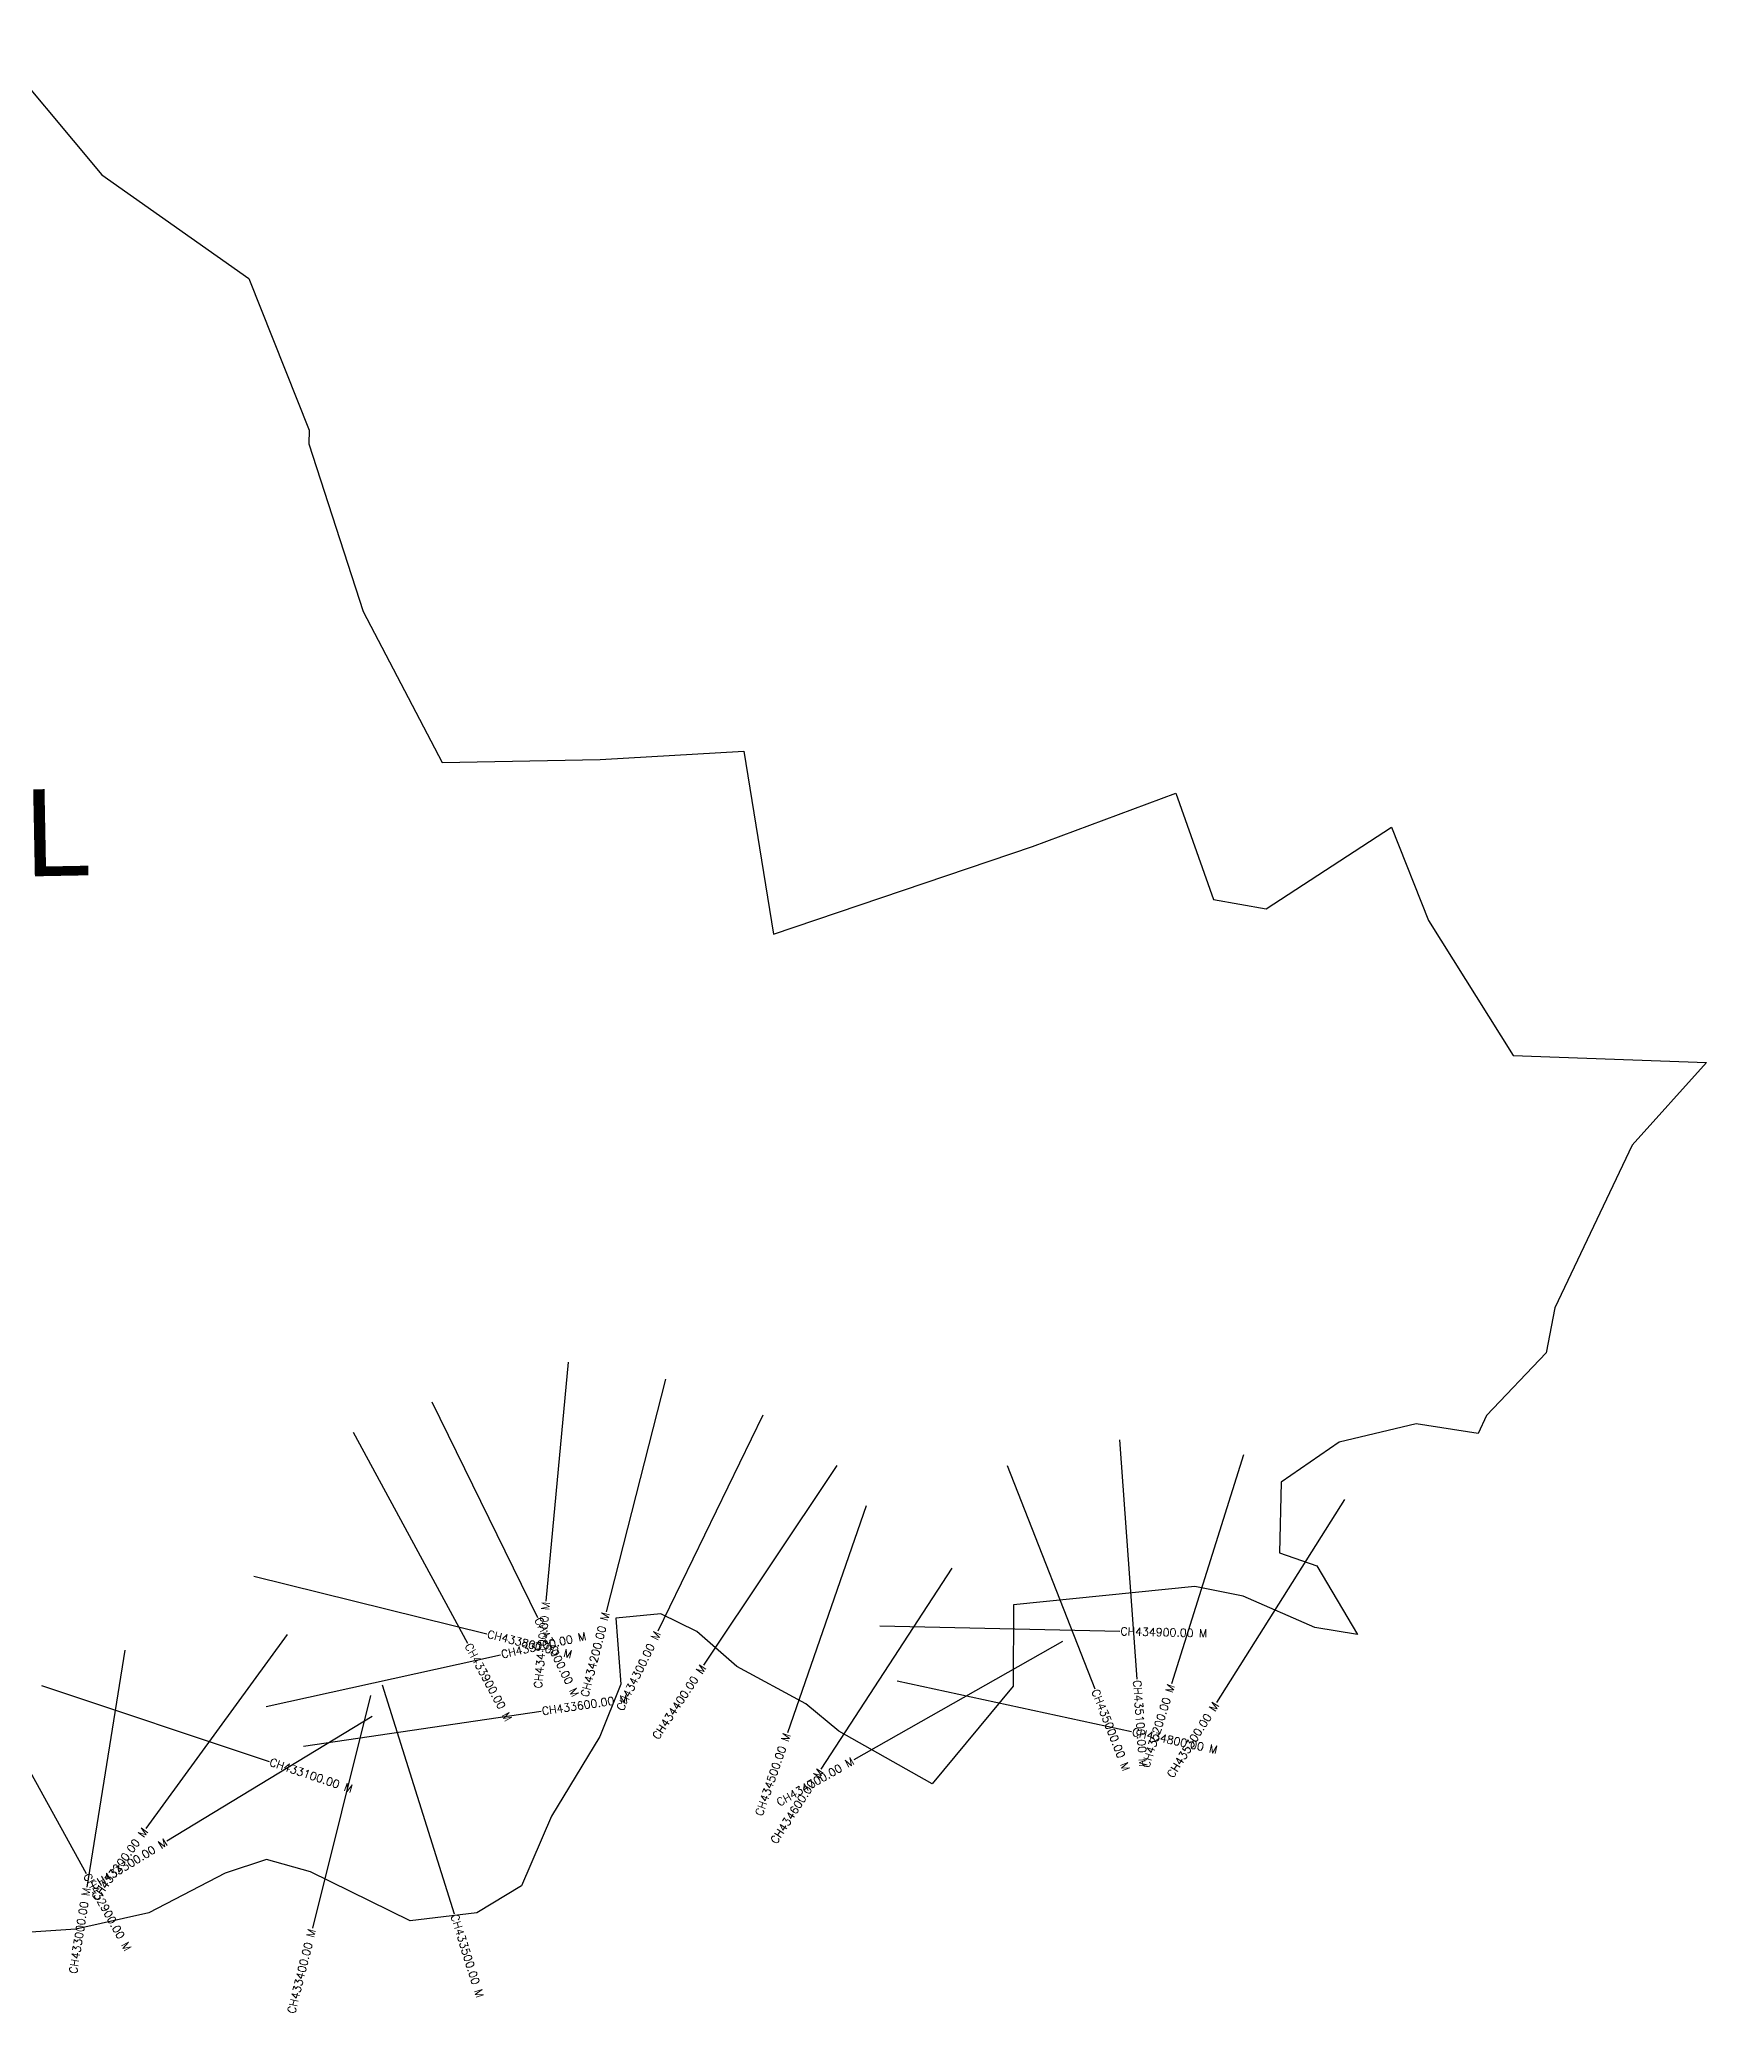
# Model space of a CAD drawing. Header units: metres. Extents: x 305136 to 309379, y 1922813 to 1926294.
# Drawn here: x 307296 to 309379, y 1922814 to 1925281 of the extents above; entities that cross this region are included whole.
import ezdxf
from ezdxf.enums import TextEntityAlignment as Align

# ---------------------------------------------------------------- set-up
doc = ezdxf.new("R2010")
doc.units = ezdxf.units.M
for name, color, linetype in [('CS', 134, 'Continuous'), ('CSMark', 6, 'Continuous'), ('village', 3, 'Continuous'), ('VILLAGE NAME', 250, 'Continuous')]:
    doc.layers.add(name, color=color, linetype=linetype)
doc.styles.get("Standard").update_dxf_attribs({"font": 'simplex.shx'})

msp = doc.modelspace()

# ---------------------------------------------------------------- linework, layer by layer
at = {"layer": 'CS'}
for p, q in [((307956.8, 1923627.4), (307928.8, 1923328.7)), ((308078.2, 1923605.9), (308004, 1923315.3)), ((307786.1, 1923577.8), (307918.2, 1923308.4)), ((308200.1, 1923560.9), (308068.9, 1923291.1)), ((307688.1, 1923540), (307830.7, 1923276)), ((308645.9, 1923530.2), (308667.6, 1923231)), ((308800.7, 1923511.6), (308710.7, 1923225.4)), ((308292.3, 1923498.3), (308125.9, 1923248.7)), ((308505.2, 1923498.2), (308614.8, 1923218.9)), ((308926.9, 1923455.8), (308766.9, 1923202)), ((308329.2, 1923447.6), (308230.7, 1923164.2)), ((307563.7, 1923359.9), (307854.9, 1923288)), ((308436.3, 1923370), (308272.6, 1923118.6)), ((307605.6, 1923286.8), (307428.8, 1923044.4)), ((308346.1, 1923297.8), (308646, 1923291)), ((307402.5, 1923267.4), (307355, 1922971.2)), ((307579, 1923197), (307872, 1923261.7)), ((308574.3, 1923278.4), (308313.5, 1923130.2)), ((307209.3, 1923251.1), (307354.1, 1922988.4)), ((307298.4, 1923223.2), (307583, 1923128.3)), ((307709.6, 1923210.7), (307636.9, 1922919.7)), ((307724.2, 1923224.1), (307814, 1922937.9)), ((308367.7, 1923229.2), (308660.9, 1923165.7)), ((307711.5, 1923184.5), (307455.1, 1923028.8)), ((307626, 1923147.3), (307922.8, 1923191))]:
    msp.add_line(p, q, dxfattribs=at)
at = {"layer": 'village', "color": 3, "true_color": 0x00ff00}
msp.add_polyline3d([(307232.3, 1925280.6, 0), (307373.6, 1925111.2, 0), (307557.6, 1924981.7, 0), (307632.8, 1924792.1, 0), (307632.6, 1924775.3, 0), (307700.3, 1924565.8, 0), (307799.3, 1924376.9, 0), (307996.7, 1924380.5, 0), (308176.1, 1924390.9, 0), (308213.4, 1924162.3, 0), (308536.9, 1924271.8, 0), (308716, 1924338.4, 0), (308763.2, 1924205.6, 0), (308829, 1924193.8, 0), (308985.9, 1924296.1, 0), (309032.1, 1924179.5, 0), (309137.7, 1924010.5, 0), (309379.4, 1924001.9, 0), (309286.6, 1923898.4, 0), (309189.9, 1923695.4, 0), (309178.8, 1923639.1, 0), (309104.5, 1923560.6, 0), (309094.2, 1923538.3, 0), (309016.4, 1923550.3, 0), (308920.1, 1923527.3, 0), (308847.9, 1923477.5, 0), (308845.9, 1923389, 0), (308892.4, 1923372.6, 0), (308943.3, 1923287.1, 0), (308889.8, 1923295.9, 0), (308800.2, 1923334.9, 0), (308739.8, 1923346.9, 0), (308513.3, 1923324, 0), (308512.8, 1923222.2, 0), (308411.6, 1923100.3, 0), (308295, 1923166.2, 0), (308253.7, 1923200.3, 0), (308167.5, 1923246.9, 0), (308117.3, 1923290.7, 0), (308072.5, 1923312.8, 0), (308016.4, 1923307.2, 0), (308022.3, 1923224.9, 0), (307996.4, 1923159.6, 0), (307935.9, 1923059.8, 0), (307898.3, 1922972.7, 0), (307842.3, 1922938.9, 0), (307759.1, 1922928.9, 0), (307634.7, 1922990.3, 0), (307579.7, 1923005.7, 0), (307528, 1922988.6, 0), (307432.6, 1922938.9, 0), (307341.1, 1922918.7, 0), (307210.2, 1922909.8, 0)], dxfattribs=at)

# ---------------------------------------------------------------- texts
at = {"layer": 'CSMark'}
for s, rotation, p in [('CH434100.00 M', 84.6598, (307928.8, 1923327.7)), ('CH434200.00 M', 75.6755, (308003.7, 1923314.3)), ('CH434300.00 M', 64.0635, (308068.4, 1923290.2)), ('CH434400.00 M', 56.3254, (308125.4, 1923247.8)), ('CH435200.00 M', 72.5491, (308710.4, 1923224.4)), ('CH435300.00 M', 57.7709, (308766.4, 1923201.2)), ('CH434500.00 M', 70.8319, (308230.4, 1923163.3)), ('CH434600.00 M', 56.933, (308272, 1923117.7)), ('CH434700.00 M', 29.5968, (308312.6, 1923129.7)), ('CH433200.00 M', 53.8985, (307428.2, 1923043.6)), ('CH433300.00 M', 31.278, (307454.2, 1923028.3)), ('CH433000.00 M', 80.8892, (307354.8, 1922970.2)), ('CH433400.00 M', 75.9734, (307636.6, 1922918.7))]:
    msp.add_text(s, height=10, rotation=rotation, dxfattribs=at).set_placement(p, align=Align.MIDDLE_RIGHT)
for s, rotation, p in [('CH434000.00 M', 296.1258, (307918.7, 1923307.5)), ('CH433800.00 M', 346.1332, (307855.9, 1923287.8)), ('CH433700.00 M', 12.4424, (307873, 1923261.9)), ('CH434900.00 M', 358.6924, (308647, 1923291)), ('CH433900.00 M', 298.3781, (307831.2, 1923275.1)), ('CH433600.00 M', 8.3603, (307923.8, 1923191.1)), ('CH435000.00 M', 291.4224, (308615.2, 1923218)), ('CH435100.00 M', 274.1499, (308667.7, 1923230)), ('CH434800.00 M', 347.789, (308661.9, 1923165.5)), ('CH433100.00 M', 341.5531, (307584, 1923128)), ('CH432900.00 M', 298.8699, (307354.6, 1922987.5)), ('CH433500.00 M', 287.4194, (307814.3, 1922936.9))]:
    msp.add_text(s, height=10, rotation=rotation, dxfattribs=at).set_placement(p, align=Align.MIDDLE_LEFT)
at = {"layer": 'VILLAGE NAME', "insert": (306372.6, 1924325.7), "char_height": 108.748, "attachment_point": 1, "rotation": 1.1028}
msp.add_mtext_dynamic_manual_height_columns('{\\fArial|b0|i0|c0|p34;KOND KARUL}', width=1571.314, gutter_width=543.7, heights=[0], dxfattribs=at)

doc.saveas('drawing.dxf')
